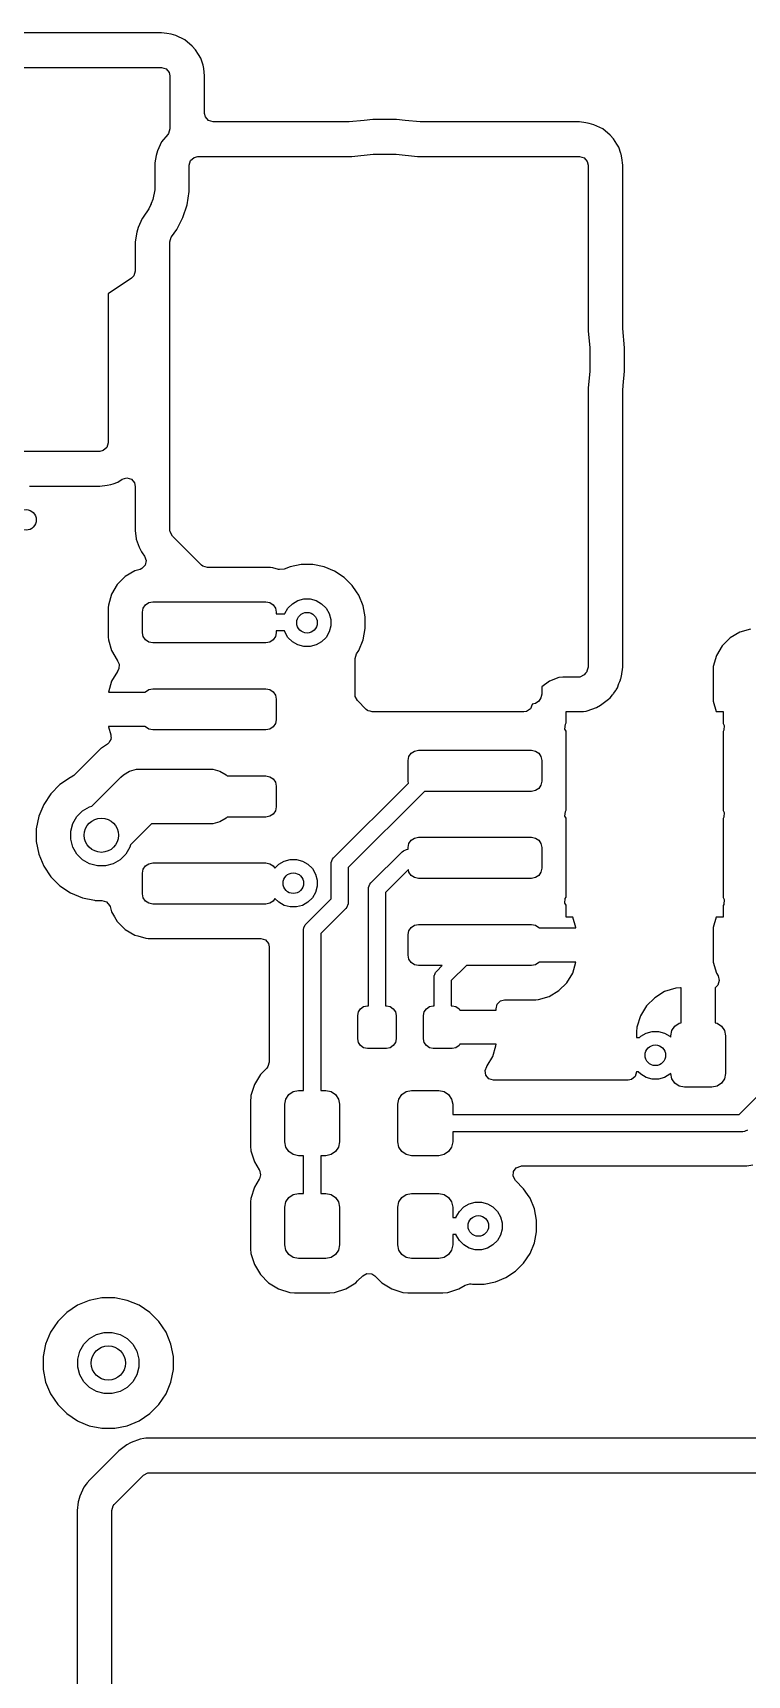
# Model space of a CAD drawing. Extents: x 3.62 to 8.08, y -6.04 to -1.71.
# Drawn here: x 5.557 to 5.967, y -3.187 to -2.244 of the extents above; entities that cross this region are included whole.
import ezdxf

# ---------------------------------------------------------------- set-up
doc = ezdxf.new("R2010")
doc.units = 0
doc.header["$MEASUREMENT"] = 0
doc.layers.add('BLACK', color=7, linetype='CONTINUOUS')

msp = doc.modelspace()

# ---------------------------------------------------------------- linework, layer by layer
at = {"layer": 'BLACK', "linetype": 'CONTINUOUS'}
for p, q in [((5.63094, -2.24388), (5.45567, -2.24388)), ((5.63411, -2.24433), (5.63094, -2.24388)), ((5.63655, -2.24468), (5.63411, -2.24433)), ((5.63919, -2.24546), (5.63655, -2.24468)), ((5.63655, -2.24468), (5.63655, -2.24468)), ((5.63655, -2.24468), (5.63655, -2.24468)), ((5.64434, -2.24781), (5.63919, -2.24546)), ((5.63919, -2.24546), (5.63919, -2.24546)), ((5.63919, -2.24546), (5.63919, -2.24546)), ((5.64862, -2.25152), (5.64434, -2.24781)), ((5.64434, -2.24781), (5.64434, -2.24781)), ((5.64434, -2.24781), (5.64434, -2.24781)), ((5.64863, -2.25152), (5.64862, -2.25152)), ((5.64862, -2.25152), (5.64862, -2.25152)), ((5.65043, -2.2536), (5.64863, -2.25152)), ((5.65213, -2.25626), (5.65043, -2.2536)), ((5.65043, -2.2536), (5.65043, -2.2536)), ((5.45567, -2.26378), (5.63094, -2.26378)), ((5.63094, -2.26378), (5.63358, -2.26455)), ((5.65349, -2.25837), (5.65213, -2.25626)), ((5.65445, -2.26125), (5.65349, -2.25837)), ((5.65349, -2.25837), (5.65349, -2.25837)), ((5.65483, -2.2624), (5.65445, -2.26125)), ((5.65527, -2.26443), (5.65483, -2.2624)), ((5.63358, -2.26455), (5.63539, -2.26663)), ((5.63539, -2.26663), (5.63583, -2.26866)), ((5.63583, -2.26866), (5.63583, -2.29899)), ((5.65573, -2.26866), (5.65527, -2.26443)), ((5.65573, -2.29018), (5.65573, -2.26866)), ((5.65573, -2.26866), (5.65573, -2.26866)), ((5.65617, -2.29221), (5.65573, -2.29018)), ((5.63583, -2.29899), (5.63505, -2.30162)), ((5.65797, -2.29428), (5.65617, -2.29221)), ((5.66061, -2.29506), (5.65797, -2.29428)), ((5.73822, -2.29506), (5.66061, -2.29506)), ((5.73881, -2.29502), (5.73822, -2.29506)), ((5.74732, -2.29418), (5.73881, -2.29502)), ((5.73881, -2.29502), (5.73881, -2.29502)), ((5.7524, -2.29368), (5.74732, -2.29418)), ((5.76594, -2.29368), (5.7524, -2.29368)), ((5.77103, -2.29418), (5.76594, -2.29368)), ((5.77954, -2.29502), (5.77103, -2.29418)), ((5.78012, -2.29506), (5.77954, -2.29502)), ((5.77954, -2.29502), (5.77954, -2.29502)), ((5.8711, -2.29506), (5.78012, -2.29506)), ((5.87475, -2.29558), (5.8711, -2.29506)), ((5.8711, -2.29506), (5.8711, -2.29506)), ((5.87671, -2.29587), (5.87475, -2.29558)), ((5.87935, -2.29664), (5.87671, -2.29587)), ((5.87671, -2.29587), (5.87671, -2.29587)), ((5.87671, -2.29587), (5.87671, -2.29587)), ((5.8845, -2.29899), (5.87935, -2.29664)), ((5.87935, -2.29664), (5.87935, -2.29664)), ((5.87935, -2.29664), (5.87935, -2.29664)), ((5.88878, -2.3027), (5.8845, -2.29899)), ((5.8845, -2.29899), (5.8845, -2.29899)), ((5.8845, -2.29899), (5.8845, -2.29899)), ((5.63094, -2.30644), (5.62859, -2.3116)), ((5.63463, -2.30218), (5.63094, -2.30644)), ((5.63094, -2.30644), (5.63094, -2.30644)), ((5.63505, -2.30162), (5.63463, -2.30218)), ((5.89058, -2.30478), (5.88878, -2.3027)), ((5.88878, -2.3027), (5.88878, -2.3027)), ((5.88878, -2.3027), (5.88878, -2.3027)), ((5.89256, -2.30786), (5.89058, -2.30478)), ((5.89058, -2.30478), (5.89058, -2.30478)), ((5.89365, -2.30955), (5.89256, -2.30786)), ((5.89485, -2.31316), (5.89365, -2.30955)), ((5.89365, -2.30955), (5.89365, -2.30955)), ((5.62781, -2.31424), (5.6272, -2.31847)), ((5.6272, -2.31847), (5.6272, -2.3311)), ((5.62859, -2.3116), (5.62781, -2.31424)), ((5.64691, -2.31984), (5.64768, -2.3172)), ((5.64691, -2.33498), (5.64691, -2.31984)), ((5.64768, -2.3172), (5.64976, -2.3154)), ((5.64976, -2.3154), (5.65179, -2.31496)), ((5.65179, -2.31496), (5.74022, -2.31496)), ((5.74022, -2.31496), (5.75255, -2.31357)), ((5.75255, -2.31357), (5.7658, -2.31357)), ((5.7658, -2.31357), (5.77812, -2.31496)), ((5.77812, -2.31496), (5.8711, -2.31496)), ((5.8711, -2.31496), (5.87374, -2.31574)), ((5.87374, -2.31574), (5.87554, -2.31781)), ((5.87554, -2.31781), (5.87598, -2.31984)), ((5.87598, -2.31984), (5.87598, -2.41499)), ((5.89499, -2.31358), (5.89485, -2.31316)), ((5.89543, -2.31561), (5.89499, -2.31358)), ((5.89589, -2.31984), (5.89543, -2.31561)), ((5.89589, -2.41329), (5.89589, -2.31984)), ((5.89589, -2.31984), (5.89589, -2.31984)), ((5.62706, -2.334), (5.62593, -2.33967)), ((5.6272, -2.3311), (5.62706, -2.334)), ((5.6457, -2.34263), (5.64691, -2.33498)), ((5.62372, -2.34502), (5.6205, -2.34983)), ((5.62465, -2.34277), (5.62372, -2.34502)), ((5.62468, -2.3427), (5.62465, -2.34277)), ((5.62498, -2.342), (5.62468, -2.3427)), ((5.625, -2.34193), (5.62498, -2.342)), ((5.62593, -2.33967), (5.625, -2.34193)), ((5.6433, -2.35), (5.6457, -2.34263)), ((5.61751, -2.35569), (5.61673, -2.35833)), ((5.61986, -2.35054), (5.61751, -2.35569)), ((5.61998, -2.35035), (5.61986, -2.35054)), ((5.6205, -2.34983), (5.61998, -2.35035)), ((5.63676, -2.36107), (5.63978, -2.35691)), ((5.63978, -2.35691), (5.6433, -2.35)), ((5.61673, -2.35833), (5.61593, -2.36394)), ((5.61593, -2.36394), (5.61593, -2.38073)), ((5.63583, -2.36394), (5.6366, -2.3613)), ((5.63583, -2.52947), (5.63583, -2.36394)), ((5.6366, -2.3613), (5.63676, -2.36107)), ((5.61375, -2.3848), (5.60039, -2.3937)), ((5.61515, -2.38337), (5.61375, -2.3848)), ((5.61593, -2.38073), (5.61515, -2.38337)), ((5.60039, -2.3937), (5.60039, -2.47937)), ((5.89591, -2.41377), (5.89589, -2.41329)), ((5.89699, -2.42473), (5.89591, -2.41377)), ((5.87598, -2.41499), (5.8771, -2.42487)), ((5.8771, -2.42487), (5.8771, -2.43812)), ((5.89699, -2.43827), (5.89699, -2.42473)), ((5.8771, -2.43812), (5.87598, -2.448)), ((5.89619, -2.44638), (5.89699, -2.43827)), ((5.87598, -2.448), (5.87598, -2.60821)), ((5.89589, -2.4497), (5.89591, -2.44922)), ((5.89589, -2.60821), (5.89589, -2.4497)), ((5.89591, -2.44922), (5.89619, -2.44638)), ((5.60039, -2.47937), (5.59962, -2.48201)), ((5.59551, -2.48425), (5.5366, -2.48425)), ((5.59754, -2.48381), (5.59551, -2.48425)), ((5.59962, -2.48201), (5.59754, -2.48381)), ((5.6084, -2.50025), (5.61104, -2.49947)), ((5.61104, -2.49947), (5.61368, -2.50025)), ((5.55508, -2.50415), (5.59551, -2.50415)), ((5.59551, -2.50415), (5.59974, -2.5037)), ((5.59551, -2.50415), (5.59551, -2.50415)), ((5.59974, -2.5037), (5.60177, -2.50326)), ((5.60177, -2.50326), (5.60312, -2.50281)), ((5.60312, -2.50281), (5.60581, -2.50191)), ((5.60581, -2.50191), (5.6084, -2.50025)), ((5.60581, -2.50191), (5.60581, -2.50191)), ((5.60581, -2.50191), (5.60581, -2.50191)), ((5.61368, -2.50025), (5.61548, -2.50232)), ((5.61548, -2.50232), (5.61593, -2.50435)), ((5.61593, -2.50435), (5.61593, -2.52947)), ((5.61593, -2.52947), (5.61604, -2.5316)), ((5.61604, -2.5316), (5.61604, -2.5316)), ((5.61604, -2.5316), (5.61615, -2.53264)), ((5.61615, -2.53264), (5.61615, -2.53264)), ((5.61615, -2.53264), (5.61649, -2.53474)), ((5.61649, -2.53474), (5.61649, -2.53474)), ((5.61649, -2.53474), (5.61818, -2.53926)), ((5.63594, -2.53051), (5.63583, -2.52947)), ((5.63726, -2.53293), (5.63594, -2.53051)), ((5.65387, -2.54953), (5.63726, -2.53293)), ((5.61818, -2.53926), (5.61847, -2.54005)), ((5.61847, -2.54005), (5.61949, -2.54191)), ((5.61949, -2.54191), (5.61979, -2.54246)), ((5.61979, -2.54246), (5.61979, -2.54246)), ((5.61979, -2.54246), (5.62125, -2.54441)), ((5.62125, -2.54441), (5.62221, -2.54699)), ((5.61016, -2.55618), (5.60559, -2.56075)), ((5.61573, -2.55288), (5.61016, -2.55618)), ((5.61016, -2.55618), (5.61016, -2.55618)), ((5.6187, -2.55202), (5.61573, -2.55288)), ((5.61573, -2.55288), (5.61573, -2.55288)), ((5.61968, -2.55162), (5.6187, -2.55202)), ((5.62162, -2.54967), (5.61968, -2.55162)), ((5.62221, -2.54699), (5.62162, -2.54967)), ((5.65468, -2.55019), (5.65387, -2.54953)), ((5.65732, -2.55096), (5.65468, -2.55019)), ((5.69353, -2.55096), (5.65732, -2.55096)), ((5.69498, -2.55108), (5.69353, -2.55096)), ((5.69353, -2.55096), (5.69353, -2.55096)), ((5.69826, -2.55203), (5.69498, -2.55108)), ((5.69498, -2.55108), (5.69498, -2.55108)), ((5.69875, -2.55215), (5.69826, -2.55203)), ((5.70149, -2.55185), (5.69875, -2.55215)), ((5.7048, -2.55048), (5.70149, -2.55185)), ((5.71127, -2.54919), (5.7048, -2.55048)), ((5.7048, -2.55048), (5.7048, -2.55048)), ((5.71786, -2.54919), (5.71127, -2.54919)), ((5.71127, -2.54919), (5.71127, -2.54919)), ((5.72433, -2.55048), (5.71786, -2.54919)), ((5.71786, -2.54919), (5.71786, -2.54919)), ((5.73043, -2.553), (5.72433, -2.55048)), ((5.72433, -2.55048), (5.72433, -2.55048)), ((5.73591, -2.55667), (5.73043, -2.553)), ((5.60559, -2.56075), (5.60229, -2.56632)), ((5.60559, -2.56075), (5.60559, -2.56075)), ((5.74058, -2.56133), (5.73591, -2.55667)), ((5.74301, -2.56498), (5.74058, -2.56133)), ((5.74424, -2.56682), (5.74301, -2.56498)), ((5.60049, -2.57254), (5.60037, -2.57399)), ((5.60037, -2.57399), (5.60037, -2.59097)), ((5.60229, -2.56632), (5.60049, -2.57254)), ((5.60049, -2.57254), (5.60049, -2.57254)), ((5.60229, -2.56632), (5.60229, -2.56632)), ((5.62008, -2.57657), (5.62053, -2.57431)), ((5.62053, -2.57431), (5.62181, -2.5724)), ((5.62181, -2.5724), (5.62372, -2.57112)), ((5.62372, -2.57112), (5.62598, -2.57067)), ((5.62598, -2.57067), (5.69094, -2.57067)), ((5.69094, -2.57067), (5.6932, -2.57112)), ((5.6932, -2.57112), (5.69512, -2.5724)), ((5.69512, -2.5724), (5.6964, -2.57431)), ((5.6964, -2.57431), (5.69685, -2.57657)), ((5.70184, -2.5774), (5.70363, -2.57429)), ((5.70363, -2.57429), (5.70618, -2.57175)), ((5.70618, -2.57175), (5.70929, -2.56995)), ((5.70929, -2.56995), (5.71277, -2.56902)), ((5.71277, -2.56902), (5.71637, -2.56902)), ((5.71637, -2.56902), (5.71984, -2.56995)), ((5.71984, -2.56995), (5.72296, -2.57175)), ((5.72296, -2.57175), (5.7255, -2.57429)), ((5.7255, -2.57429), (5.7273, -2.5774)), ((5.74676, -2.57291), (5.74424, -2.56682)), ((5.74805, -2.57938), (5.74676, -2.57291)), ((5.62008, -2.58839), (5.62008, -2.57657)), ((5.69685, -2.57657), (5.69685, -2.57756)), ((5.69685, -2.57756), (5.70179, -2.57756)), ((5.70179, -2.57756), (5.70184, -2.5774)), ((5.7273, -2.5774), (5.72823, -2.58088)), ((5.72823, -2.58448), (5.7273, -2.58795)), ((5.72823, -2.58088), (5.72823, -2.58448)), ((5.74805, -2.58598), (5.74805, -2.57938)), ((5.60037, -2.59097), (5.60049, -2.59242)), ((5.60049, -2.59242), (5.60049, -2.59242)), ((5.60049, -2.59242), (5.60229, -2.59864)), ((5.62053, -2.59065), (5.62008, -2.58839)), ((5.62181, -2.59256), (5.62053, -2.59065)), ((5.62372, -2.59384), (5.62181, -2.59256)), ((5.62598, -2.59429), (5.62372, -2.59384)), ((5.6932, -2.59384), (5.69094, -2.59429)), ((5.69512, -2.59256), (5.6932, -2.59384)), ((5.6964, -2.59065), (5.69512, -2.59256)), ((5.69685, -2.58839), (5.6964, -2.59065)), ((5.70169, -2.5874), (5.69685, -2.5874)), ((5.69685, -2.5874), (5.69685, -2.58839)), ((5.70184, -2.58795), (5.70169, -2.5874)), ((5.70363, -2.59107), (5.70184, -2.58795)), ((5.70618, -2.59361), (5.70363, -2.59107)), ((5.70929, -2.59541), (5.70618, -2.59361)), ((5.72296, -2.59361), (5.71984, -2.59541)), ((5.7255, -2.59107), (5.72296, -2.59361)), ((5.7273, -2.58795), (5.7255, -2.59107)), ((5.74424, -2.59854), (5.74676, -2.59244)), ((5.74676, -2.59244), (5.74805, -2.58598)), ((5.9576, -2.59141), (5.95303, -2.59599)), ((5.96317, -2.58812), (5.9576, -2.59141)), ((5.9576, -2.59141), (5.9576, -2.59141)), ((5.96939, -2.58632), (5.96317, -2.58812)), ((5.96317, -2.58812), (5.96317, -2.58812)), ((5.60229, -2.59864), (5.60229, -2.59864)), ((5.60229, -2.59864), (5.60559, -2.60421)), ((5.69094, -2.59429), (5.62598, -2.59429)), ((5.71277, -2.59634), (5.70929, -2.59541)), ((5.71637, -2.59634), (5.71277, -2.59634)), ((5.71984, -2.59541), (5.71637, -2.59634)), ((5.74213, -2.60318), (5.7429, -2.60054)), ((5.74213, -2.62396), (5.74213, -2.60318)), ((5.7429, -2.60054), (5.74295, -2.60047)), ((5.74295, -2.60047), (5.74424, -2.59854)), ((5.94973, -2.60156), (5.94793, -2.60777)), ((5.95303, -2.59599), (5.94973, -2.60156)), ((5.94973, -2.60156), (5.94973, -2.60156)), ((5.95303, -2.59599), (5.95303, -2.59599)), ((5.6056, -2.61077), (5.60231, -2.61633)), ((5.60559, -2.60421), (5.60578, -2.60445)), ((5.60579, -2.61052), (5.6056, -2.61077)), ((5.60578, -2.60445), (5.60568, -2.60452)), ((5.60568, -2.60452), (5.60674, -2.60646)), ((5.60654, -2.6092), (5.60573, -2.61047)), ((5.60573, -2.61047), (5.60579, -2.61052)), ((5.60674, -2.60646), (5.60654, -2.6092)), ((5.87369, -2.61253), (5.87128, -2.61385)), ((5.87455, -2.61167), (5.87369, -2.61253)), ((5.87521, -2.61085), (5.87455, -2.61167)), ((5.87524, -2.61075), (5.87521, -2.61085)), ((5.87539, -2.61055), (5.87524, -2.61075)), ((5.87564, -2.60937), (5.87539, -2.61055)), ((5.87598, -2.60821), (5.87564, -2.60937)), ((5.89516, -2.61328), (5.89589, -2.60821)), ((5.94793, -2.60777), (5.94781, -2.60922)), ((5.94781, -2.60922), (5.94781, -2.62621)), ((5.94793, -2.60777), (5.94793, -2.60777)), ((5.60231, -2.61633), (5.60051, -2.62254)), ((5.62181, -2.6224), (5.62372, -2.62112)), ((5.62372, -2.62112), (5.62598, -2.62067)), ((5.62598, -2.62067), (5.69094, -2.62067)), ((5.69094, -2.62067), (5.6932, -2.62112)), ((5.6932, -2.62112), (5.69512, -2.6224)), ((5.85385, -2.61619), (5.84941, -2.61951)), ((5.84941, -2.61951), (5.84941, -2.62362)), ((5.85915, -2.61421), (5.85385, -2.61619)), ((5.85385, -2.61619), (5.85385, -2.61619)), ((5.8615, -2.61396), (5.85915, -2.61421)), ((5.87024, -2.61396), (5.8615, -2.61396)), ((5.8615, -2.61396), (5.8615, -2.61396)), ((5.87128, -2.61385), (5.87024, -2.61396)), ((5.89071, -2.62334), (5.89195, -2.62161)), ((5.89195, -2.62161), (5.89214, -2.62121)), ((5.89214, -2.62121), (5.89285, -2.62009)), ((5.89285, -2.62009), (5.89378, -2.6176)), ((5.89378, -2.6176), (5.89431, -2.61646)), ((5.89431, -2.61646), (5.89434, -2.61635)), ((5.89434, -2.61635), (5.89461, -2.61542)), ((5.89434, -2.61635), (5.89434, -2.61635)), ((5.89461, -2.61542), (5.89466, -2.61525)), ((5.89461, -2.61542), (5.89461, -2.61542)), ((5.89466, -2.61525), (5.89483, -2.61478)), ((5.89483, -2.61478), (5.89494, -2.6143)), ((5.89494, -2.6143), (5.89506, -2.6139)), ((5.89506, -2.6139), (5.89507, -2.61384)), ((5.89507, -2.61384), (5.89508, -2.61382)), ((5.89508, -2.61382), (5.89516, -2.61328)), ((5.60051, -2.62254), (5.6005, -2.62264)), ((5.6005, -2.62264), (5.6005, -2.62264)), ((5.6005, -2.62264), (5.62165, -2.62264)), ((5.62165, -2.62264), (5.62181, -2.6224)), ((5.69512, -2.6224), (5.6964, -2.62431)), ((5.6964, -2.62431), (5.69685, -2.62657)), ((5.69685, -2.62657), (5.69685, -2.63839)), ((5.74224, -2.625), (5.74213, -2.62396)), ((5.74356, -2.62741), (5.74224, -2.625)), ((5.74857, -2.63243), (5.74356, -2.62741)), ((5.84383, -2.62972), (5.84287, -2.63204)), ((5.84386, -2.62973), (5.84383, -2.62972)), ((5.84391, -2.62955), (5.84386, -2.62973)), ((5.84393, -2.6295), (5.84391, -2.62955)), ((5.84576, -2.62908), (5.84393, -2.62944)), ((5.84393, -2.62944), (5.84393, -2.6295)), ((5.84768, -2.6278), (5.84576, -2.62908)), ((5.84896, -2.62588), (5.84768, -2.6278)), ((5.84941, -2.62362), (5.84896, -2.62588)), ((5.87551, -2.63329), (5.88082, -2.63131)), ((5.88082, -2.63131), (5.88323, -2.62999)), ((5.88323, -2.62999), (5.88777, -2.6266)), ((5.88777, -2.6266), (5.88863, -2.62574)), ((5.88863, -2.62574), (5.89005, -2.62415)), ((5.89005, -2.62415), (5.89046, -2.62364)), ((5.89046, -2.62364), (5.89071, -2.62334)), ((5.89071, -2.62334), (5.89071, -2.62334)), ((5.89071, -2.62334), (5.89071, -2.62334)), ((5.94781, -2.62621), (5.94793, -2.62766)), ((5.94793, -2.62766), (5.94793, -2.62766)), ((5.94793, -2.62766), (5.94967, -2.63366)), ((5.6964, -2.64065), (5.69512, -2.64256)), ((5.69685, -2.63839), (5.6964, -2.64065)), ((5.74938, -2.63308), (5.74857, -2.63243)), ((5.74948, -2.63311), (5.74938, -2.63308)), ((5.74968, -2.63326), (5.74948, -2.63311)), ((5.75086, -2.63352), (5.74968, -2.63326)), ((5.75202, -2.63386), (5.75086, -2.63352)), ((5.83907, -2.63386), (5.75202, -2.63386)), ((5.84061, -2.63361), (5.83907, -2.63386)), ((5.84287, -2.63204), (5.84061, -2.63361)), ((5.86276, -2.64376), (5.86296, -2.64101)), ((5.86296, -2.64101), (5.86338, -2.64015)), ((5.86338, -2.64015), (5.86339, -2.64014)), ((5.86339, -2.64014), (5.86339, -2.63366)), ((5.86339, -2.63366), (5.87314, -2.63366)), ((5.87314, -2.63366), (5.87341, -2.63363)), ((5.87341, -2.63363), (5.87491, -2.63339)), ((5.87341, -2.63363), (5.87341, -2.63363)), ((5.87341, -2.63363), (5.87341, -2.63363)), ((5.87491, -2.63339), (5.87551, -2.63329)), ((5.94967, -2.63366), (5.95354, -2.63366)), ((5.95354, -2.63366), (5.95354, -2.64054)), ((5.95354, -2.64054), (5.95417, -2.64168)), ((5.62165, -2.64232), (5.6005, -2.64232)), ((5.6005, -2.64232), (5.6005, -2.64232)), ((5.6005, -2.64232), (5.60051, -2.64242)), ((5.60051, -2.64242), (5.60184, -2.64701)), ((5.60183, -2.64976), (5.60129, -2.65059)), ((5.602, -2.64898), (5.60183, -2.64935)), ((5.60183, -2.64935), (5.60183, -2.64976)), ((5.60184, -2.64701), (5.60184, -2.648)), ((5.60184, -2.648), (5.602, -2.64898)), ((5.62181, -2.64256), (5.62165, -2.64232)), ((5.62372, -2.64384), (5.62181, -2.64256)), ((5.62598, -2.64429), (5.62372, -2.64384)), ((5.69094, -2.64429), (5.62598, -2.64429)), ((5.6932, -2.64384), (5.69094, -2.64429)), ((5.69512, -2.64256), (5.6932, -2.64384)), ((5.86339, -2.6449), (5.86276, -2.64376)), ((5.86339, -2.69035), (5.86339, -2.6449)), ((5.95397, -2.64442), (5.95354, -2.64509)), ((5.95354, -2.64509), (5.95354, -2.69054)), ((5.95417, -2.64168), (5.95397, -2.64442)), ((5.5961, -2.65494), (5.5807, -2.67034)), ((5.59641, -2.65473), (5.5961, -2.65494)), ((5.5961, -2.65494), (5.5961, -2.65494)), ((5.59986, -2.65243), (5.59641, -2.65473)), ((5.59641, -2.65473), (5.59641, -2.65473)), ((5.60034, -2.65207), (5.59986, -2.65243)), ((5.60044, -2.65191), (5.60034, -2.65207)), ((5.6009, -2.6515), (5.60044, -2.65191)), ((5.60129, -2.65059), (5.6009, -2.6515)), ((5.77264, -2.66181), (5.77309, -2.65955)), ((5.77309, -2.65955), (5.77437, -2.65764)), ((5.77437, -2.65764), (5.77628, -2.65636)), ((5.77628, -2.65636), (5.77854, -2.65591)), ((5.77854, -2.65591), (5.8435, -2.65591)), ((5.8435, -2.65591), (5.84576, -2.65636)), ((5.84576, -2.65636), (5.84768, -2.65764)), ((5.84768, -2.65764), (5.84896, -2.65955)), ((5.84896, -2.65955), (5.84941, -2.66181)), ((5.60911, -2.66999), (5.61267, -2.66793)), ((5.61267, -2.66793), (5.61665, -2.66687)), ((5.61665, -2.66687), (5.6187, -2.66673)), ((5.6187, -2.66673), (5.65846, -2.66673)), ((5.65846, -2.66673), (5.66052, -2.66687)), ((5.66052, -2.66687), (5.66449, -2.66793)), ((5.66449, -2.66793), (5.66805, -2.66999)), ((5.77264, -2.67362), (5.77264, -2.66181)), ((5.84941, -2.66181), (5.84941, -2.67362)), ((5.5726, -2.67566), (5.56739, -2.68087)), ((5.57873, -2.67156), (5.5726, -2.67566)), ((5.5726, -2.67566), (5.5726, -2.67566)), ((5.57911, -2.6714), (5.57873, -2.67156)), ((5.57873, -2.67156), (5.57873, -2.67156)), ((5.5807, -2.67034), (5.57911, -2.6714)), ((5.59087, -2.68804), (5.60757, -2.67134)), ((5.60757, -2.67134), (5.60911, -2.66999)), ((5.66805, -2.66999), (5.66873, -2.67067)), ((5.66873, -2.67067), (5.69094, -2.67067)), ((5.69094, -2.67067), (5.6932, -2.67112)), ((5.6932, -2.67112), (5.69512, -2.6724)), ((5.69512, -2.6724), (5.6964, -2.67431)), ((5.6964, -2.67431), (5.69685, -2.67657)), ((5.69685, -2.67657), (5.69685, -2.68839)), ((5.72983, -2.71778), (5.77286, -2.67475)), ((5.77286, -2.67475), (5.77264, -2.67362)), ((5.84768, -2.6778), (5.84576, -2.67908)), ((5.84896, -2.67588), (5.84768, -2.6778)), ((5.84941, -2.67362), (5.84896, -2.67588)), ((5.56329, -2.687), (5.56047, -2.69381)), ((5.56739, -2.68087), (5.56329, -2.687)), ((5.56329, -2.687), (5.56329, -2.687)), ((5.56739, -2.68087), (5.56739, -2.68087)), ((5.58968, -2.68836), (5.59087, -2.68804)), ((5.782, -2.67953), (5.73823, -2.7233)), ((5.8435, -2.67953), (5.782, -2.67953)), ((5.84576, -2.67908), (5.8435, -2.67953)), ((5.56047, -2.69381), (5.55904, -2.70104)), ((5.56047, -2.69381), (5.56047, -2.69381)), ((5.58009, -2.69794), (5.5824, -2.69394)), ((5.5824, -2.69394), (5.58567, -2.69067)), ((5.58567, -2.69067), (5.58968, -2.68836)), ((5.66449, -2.69703), (5.66052, -2.69809)), ((5.66805, -2.69497), (5.66449, -2.69703)), ((5.66873, -2.69429), (5.66805, -2.69497)), ((5.69094, -2.69429), (5.66873, -2.69429)), ((5.6932, -2.69384), (5.69094, -2.69429)), ((5.69512, -2.69256), (5.6932, -2.69384)), ((5.6964, -2.69065), (5.69512, -2.69256)), ((5.69685, -2.68839), (5.6964, -2.69065)), ((5.86276, -2.69376), (5.86296, -2.69101)), ((5.86339, -2.6949), (5.86276, -2.69376)), ((5.86296, -2.69101), (5.86339, -2.69035)), ((5.86339, -2.74034), (5.86339, -2.6949)), ((5.95354, -2.69054), (5.95417, -2.69168)), ((5.95397, -2.69442), (5.95354, -2.69509)), ((5.95354, -2.69509), (5.95354, -2.74054)), ((5.95417, -2.69168), (5.95397, -2.69442)), ((5.55904, -2.70104), (5.55904, -2.70841)), ((5.57889, -2.70241), (5.58009, -2.69794)), ((5.57889, -2.70704), (5.57889, -2.70241)), ((5.58009, -2.7115), (5.57889, -2.70704)), ((5.62522, -2.69823), (5.61315, -2.71031)), ((5.65846, -2.69823), (5.62522, -2.69823)), ((5.66052, -2.69809), (5.65846, -2.69823)), ((5.77437, -2.70764), (5.77628, -2.70636)), ((5.77628, -2.70636), (5.77854, -2.70591)), ((5.77854, -2.70591), (5.8435, -2.70591)), ((5.8435, -2.70591), (5.84576, -2.70636)), ((5.84576, -2.70636), (5.84768, -2.70764)), ((5.55904, -2.70841), (5.56047, -2.71564)), ((5.56047, -2.71564), (5.56047, -2.71564)), ((5.56047, -2.71564), (5.56329, -2.72245)), ((5.5824, -2.71551), (5.58009, -2.7115)), ((5.58567, -2.71878), (5.5824, -2.71551)), ((5.61051, -2.71551), (5.60724, -2.71878)), ((5.61282, -2.7115), (5.61051, -2.71551)), ((5.61315, -2.71031), (5.61282, -2.7115)), ((5.75124, -2.73215), (5.76916, -2.71424)), ((5.76916, -2.71424), (5.7699, -2.71362)), ((5.7699, -2.71362), (5.77168, -2.71289)), ((5.77168, -2.71289), (5.77264, -2.7128)), ((5.77264, -2.71181), (5.77309, -2.70955)), ((5.77264, -2.7128), (5.77264, -2.71181)), ((5.77309, -2.70955), (5.77437, -2.70764)), ((5.84768, -2.70764), (5.84896, -2.70955)), ((5.84896, -2.70955), (5.84941, -2.71181)), ((5.84941, -2.71181), (5.84941, -2.72362)), ((5.56329, -2.72245), (5.56329, -2.72245)), ((5.56329, -2.72245), (5.56739, -2.72858)), ((5.58968, -2.72109), (5.58567, -2.71878)), ((5.59414, -2.72229), (5.58968, -2.72109)), ((5.59877, -2.72229), (5.59414, -2.72229)), ((5.60324, -2.72109), (5.59877, -2.72229)), ((5.60724, -2.71878), (5.60324, -2.72109)), ((5.62008, -2.72657), (5.62053, -2.72431)), ((5.62053, -2.72431), (5.62181, -2.7224)), ((5.62181, -2.7224), (5.62372, -2.72112)), ((5.62372, -2.72112), (5.62598, -2.72067)), ((5.62598, -2.72067), (5.69094, -2.72067)), ((5.69094, -2.72067), (5.6932, -2.72112)), ((5.6932, -2.72112), (5.69512, -2.7224)), ((5.69512, -2.7224), (5.69598, -2.72368)), ((5.69598, -2.72368), (5.6983, -2.72135)), ((5.6983, -2.72135), (5.70142, -2.71955)), ((5.70142, -2.71955), (5.70489, -2.71862)), ((5.70489, -2.71862), (5.70849, -2.71862)), ((5.70849, -2.71862), (5.71197, -2.71955)), ((5.71197, -2.71955), (5.71508, -2.72135)), ((5.71508, -2.72135), (5.71762, -2.72389)), ((5.71762, -2.72389), (5.71942, -2.72701)), ((5.72839, -2.72126), (5.72848, -2.7203)), ((5.72839, -2.74127), (5.72839, -2.72126)), ((5.72848, -2.7203), (5.72922, -2.71853)), ((5.72922, -2.71853), (5.72983, -2.71778)), ((5.72922, -2.71853), (5.72922, -2.71853)), ((5.73823, -2.7233), (5.73823, -2.74331)), ((5.77281, -2.7245), (5.75965, -2.73767)), ((5.77309, -2.72588), (5.77281, -2.7245)), ((5.77437, -2.7278), (5.77309, -2.72588)), ((5.84896, -2.72588), (5.84768, -2.7278)), ((5.84941, -2.72362), (5.84896, -2.72588)), ((5.56739, -2.72858), (5.56739, -2.72858)), ((5.56739, -2.72858), (5.5726, -2.73379)), ((5.5726, -2.73379), (5.5726, -2.73379)), ((5.5726, -2.73379), (5.57873, -2.73789)), ((5.62008, -2.73839), (5.62008, -2.72657)), ((5.71942, -2.72701), (5.72035, -2.73048)), ((5.72035, -2.73408), (5.71942, -2.73756)), ((5.72035, -2.73048), (5.72035, -2.73408)), ((5.7498, -2.73563), (5.7499, -2.73467)), ((5.7499, -2.73467), (5.75063, -2.7329)), ((5.75063, -2.7329), (5.75124, -2.73215)), ((5.75063, -2.7329), (5.75063, -2.7329)), ((5.77628, -2.72908), (5.77437, -2.7278)), ((5.77854, -2.72953), (5.77628, -2.72908)), ((5.8435, -2.72953), (5.77854, -2.72953)), ((5.84576, -2.72908), (5.8435, -2.72953)), ((5.84768, -2.7278), (5.84576, -2.72908)), ((5.57873, -2.73789), (5.57873, -2.73789)), ((5.57873, -2.73789), (5.57873, -2.73789)), ((5.57873, -2.73789), (5.58554, -2.74071)), ((5.58554, -2.74071), (5.59245, -2.74208)), ((5.59245, -2.74208), (5.59277, -2.74215)), ((5.59277, -2.74215), (5.59277, -2.74215)), ((5.59277, -2.74215), (5.59674, -2.74215)), ((5.59674, -2.74215), (5.59938, -2.74292)), ((5.59938, -2.74292), (5.60118, -2.745)), ((5.62053, -2.74065), (5.62008, -2.73839)), ((5.62181, -2.74256), (5.62053, -2.74065)), ((5.62372, -2.74384), (5.62181, -2.74256)), ((5.62598, -2.74429), (5.62372, -2.74384)), ((5.69094, -2.74429), (5.62598, -2.74429)), ((5.6932, -2.74384), (5.69094, -2.74429)), ((5.69512, -2.74256), (5.6932, -2.74384)), ((5.69613, -2.74105), (5.69512, -2.74256)), ((5.6983, -2.74322), (5.69613, -2.74105)), ((5.70142, -2.74501), (5.6983, -2.74322)), ((5.71508, -2.74322), (5.71197, -2.74501)), ((5.71489, -2.75476), (5.72839, -2.74127)), ((5.71762, -2.74067), (5.71508, -2.74322)), ((5.71942, -2.73756), (5.71762, -2.74067)), ((5.73802, -2.74455), (5.7374, -2.74604)), ((5.73813, -2.74427), (5.73802, -2.74455)), ((5.73823, -2.74331), (5.73813, -2.74427)), ((5.73813, -2.74427), (5.73813, -2.74427)), ((5.7498, -2.80276), (5.7498, -2.73563)), ((5.75965, -2.73767), (5.75965, -2.80276)), ((5.86275, -2.74377), (5.86294, -2.74103)), ((5.86339, -2.74494), (5.86275, -2.74377)), ((5.86294, -2.74103), (5.86339, -2.74034)), ((5.95354, -2.74054), (5.95417, -2.74168)), ((5.95397, -2.74442), (5.95354, -2.74509)), ((5.95417, -2.74168), (5.95397, -2.74442)), ((5.60118, -2.745), (5.60143, -2.74567)), ((5.60143, -2.74567), (5.60229, -2.74864)), ((5.60229, -2.74864), (5.60402, -2.75156)), ((5.60402, -2.75156), (5.60559, -2.75421)), ((5.60559, -2.75421), (5.60559, -2.75421)), ((5.60559, -2.75421), (5.61016, -2.75878)), ((5.70489, -2.74595), (5.70142, -2.74501)), ((5.70849, -2.74595), (5.70489, -2.74595)), ((5.71197, -2.74501), (5.70849, -2.74595)), ((5.73679, -2.74679), (5.72244, -2.76113)), ((5.7374, -2.74604), (5.73679, -2.74679)), ((5.7374, -2.74604), (5.7374, -2.74604)), ((5.86339, -2.75177), (5.86339, -2.74494)), ((5.86724, -2.75177), (5.86339, -2.75177)), ((5.86898, -2.75778), (5.86724, -2.75177)), ((5.94967, -2.75177), (5.94793, -2.75777)), ((5.95354, -2.75177), (5.94967, -2.75177)), ((5.95354, -2.74509), (5.95354, -2.75177)), ((5.61016, -2.75878), (5.61016, -2.75878)), ((5.61016, -2.75878), (5.61016, -2.75878)), ((5.61016, -2.75878), (5.61573, -2.76208)), ((5.61573, -2.76208), (5.61737, -2.76255)), ((5.61737, -2.76255), (5.62195, -2.76388)), ((5.7126, -2.7589), (5.71269, -2.75794)), ((5.7126, -2.85138), (5.7126, -2.7589)), ((5.71269, -2.75794), (5.71343, -2.75616)), ((5.71343, -2.75616), (5.71479, -2.75481)), ((5.71479, -2.75481), (5.71489, -2.75476)), ((5.72244, -2.76113), (5.72244, -2.85138)), ((5.77264, -2.76181), (5.77309, -2.75955)), ((5.77264, -2.77362), (5.77264, -2.76181)), ((5.77309, -2.75955), (5.77437, -2.75764)), ((5.77437, -2.75764), (5.77628, -2.75636)), ((5.77628, -2.75636), (5.77854, -2.75591)), ((5.77854, -2.75591), (5.8435, -2.75591)), ((5.8435, -2.75591), (5.84576, -2.75636)), ((5.84576, -2.75636), (5.84768, -2.75764)), ((5.84768, -2.75764), (5.84784, -2.75787)), ((5.84784, -2.75787), (5.86899, -2.75787)), ((5.86899, -2.75787), (5.86898, -2.75778)), ((5.86899, -2.75787), (5.86899, -2.75787)), ((5.94793, -2.75777), (5.94781, -2.75922)), ((5.94781, -2.75922), (5.94781, -2.77621)), ((5.94793, -2.75777), (5.94793, -2.75777)), ((5.62195, -2.76388), (5.62195, -2.76388)), ((5.62195, -2.76388), (5.62195, -2.76388)), ((5.62195, -2.76388), (5.6234, -2.764)), ((5.6234, -2.764), (5.68801, -2.764)), ((5.68801, -2.764), (5.69065, -2.76477)), ((5.69065, -2.76477), (5.69245, -2.76685)), ((5.69245, -2.76685), (5.69289, -2.76888)), ((5.69289, -2.76888), (5.69289, -2.83498)), ((5.77309, -2.77588), (5.77264, -2.77362)), ((5.77437, -2.7778), (5.77309, -2.77588)), ((5.77628, -2.77908), (5.77437, -2.7778)), ((5.77854, -2.77953), (5.77628, -2.77908)), ((5.79225, -2.77953), (5.77854, -2.77953)), ((5.78904, -2.78274), (5.79225, -2.77953)), ((5.80617, -2.77953), (5.79744, -2.78826)), ((5.8435, -2.77953), (5.80617, -2.77953)), ((5.84576, -2.77908), (5.8435, -2.77953)), ((5.84768, -2.7778), (5.84576, -2.77908)), ((5.84784, -2.77756), (5.84768, -2.7778)), ((5.86899, -2.77756), (5.84784, -2.77756)), ((5.86718, -2.78387), (5.86898, -2.77766)), ((5.86898, -2.77766), (5.86899, -2.77756)), ((5.86899, -2.77756), (5.86899, -2.77756)), ((5.94781, -2.77621), (5.94793, -2.77766)), ((5.94793, -2.77766), (5.94793, -2.77766)), ((5.94793, -2.77766), (5.94973, -2.78387)), ((5.7876, -2.78622), (5.78769, -2.78526)), ((5.7876, -2.80276), (5.7876, -2.78622)), ((5.78769, -2.78526), (5.78775, -2.78513)), ((5.78775, -2.78513), (5.78794, -2.78467)), ((5.78794, -2.78467), (5.78843, -2.78349)), ((5.78843, -2.78349), (5.78904, -2.78274)), ((5.78843, -2.78349), (5.78843, -2.78349)), ((5.79744, -2.78826), (5.79744, -2.80276)), ((5.85931, -2.794), (5.86388, -2.78943)), ((5.86388, -2.78943), (5.86389, -2.78943)), ((5.86389, -2.78943), (5.86718, -2.78387)), ((5.94997, -2.79147), (5.94911, -2.79232)), ((5.94973, -2.78387), (5.94973, -2.78387)), ((5.94973, -2.78387), (5.95072, -2.78553)), ((5.95052, -2.79081), (5.94997, -2.79147)), ((5.95139, -2.7882), (5.95052, -2.79081)), ((5.95072, -2.78553), (5.95139, -2.7882)), ((5.8237, -2.80179), (5.82563, -2.79983)), ((5.82563, -2.79983), (5.828, -2.79921)), ((5.828, -2.79921), (5.84609, -2.79921)), ((5.84609, -2.79921), (5.84754, -2.7991)), ((5.84609, -2.79921), (5.84609, -2.79921)), ((5.84754, -2.7991), (5.85375, -2.79729)), ((5.84754, -2.7991), (5.84754, -2.7991)), ((5.85375, -2.79729), (5.85931, -2.794)), ((5.85375, -2.79729), (5.85375, -2.79729)), ((5.85931, -2.794), (5.85931, -2.794)), ((5.91428, -2.79803), (5.90954, -2.80276)), ((5.92, -2.79457), (5.91428, -2.79803)), ((5.92639, -2.79258), (5.92, -2.79457)), ((5.92917, -2.79232), (5.92639, -2.79258)), ((5.92639, -2.79258), (5.92639, -2.79258)), ((5.92917, -2.79232), (5.92917, -2.79232)), ((5.92943, -2.79232), (5.92917, -2.79232)), ((5.92943, -2.8124), (5.92943, -2.79232)), ((5.92943, -2.79232), (5.92943, -2.79232)), ((5.94911, -2.79232), (5.94911, -2.8124)), ((5.7437, -2.80827), (5.74412, -2.80616)), ((5.7437, -2.82165), (5.7437, -2.80827)), ((5.74412, -2.80616), (5.74532, -2.80437)), ((5.74532, -2.80437), (5.7471, -2.80318)), ((5.7471, -2.80318), (5.74921, -2.80276)), ((5.74921, -2.80276), (5.7498, -2.80276)), ((5.75965, -2.80276), (5.76024, -2.80276)), ((5.76024, -2.80276), (5.76235, -2.80318)), ((5.76235, -2.80318), (5.76413, -2.80437)), ((5.76413, -2.80437), (5.76533, -2.80616)), ((5.76533, -2.80616), (5.76575, -2.80827)), ((5.76575, -2.80827), (5.76575, -2.82165)), ((5.7815, -2.80827), (5.78192, -2.80616)), ((5.7815, -2.82165), (5.7815, -2.80827)), ((5.78192, -2.80616), (5.78311, -2.80437)), ((5.78311, -2.80437), (5.7849, -2.80318)), ((5.7849, -2.80318), (5.78701, -2.80276)), ((5.78701, -2.80276), (5.7876, -2.80276)), ((5.79744, -2.80276), (5.79803, -2.80276)), ((5.79803, -2.80276), (5.80014, -2.80318)), ((5.80014, -2.80318), (5.80193, -2.80437)), ((5.80193, -2.80437), (5.80243, -2.80512)), ((5.80243, -2.80512), (5.82318, -2.80512)), ((5.82313, -2.80448), (5.8237, -2.80179)), ((5.82318, -2.80512), (5.82313, -2.80448)), ((5.90608, -2.80849), (5.90409, -2.81488)), ((5.90954, -2.80276), (5.90608, -2.80849)), ((5.90409, -2.81488), (5.90384, -2.81765)), ((5.90384, -2.81765), (5.90384, -2.82087)), ((5.90558, -2.82087), (5.90628, -2.82017)), ((5.90628, -2.82017), (5.90939, -2.81837)), ((5.90939, -2.81837), (5.91287, -2.81744)), ((5.91287, -2.81744), (5.91646, -2.81744)), ((5.91646, -2.81744), (5.91994, -2.81837)), ((5.91994, -2.81837), (5.92305, -2.82017)), ((5.92305, -2.82017), (5.92352, -2.82064)), ((5.92352, -2.81988), (5.92412, -2.81687)), ((5.92352, -2.82064), (5.92352, -2.81988)), ((5.92412, -2.81687), (5.92583, -2.81431)), ((5.92583, -2.81431), (5.92838, -2.81261)), ((5.92838, -2.81261), (5.92943, -2.8124)), ((5.94911, -2.8124), (5.95016, -2.81261)), ((5.95016, -2.81261), (5.95271, -2.81431)), ((5.95271, -2.81431), (5.95442, -2.81687)), ((5.95442, -2.81687), (5.95502, -2.81988)), ((5.95502, -2.81988), (5.95502, -2.84154)), ((5.74412, -2.82376), (5.7437, -2.82165)), ((5.74532, -2.82555), (5.74412, -2.82376)), ((5.7471, -2.82675), (5.74532, -2.82555)), ((5.74921, -2.82717), (5.7471, -2.82675)), ((5.76024, -2.82717), (5.74921, -2.82717)), ((5.76235, -2.82675), (5.76024, -2.82717)), ((5.76413, -2.82555), (5.76235, -2.82675)), ((5.76533, -2.82376), (5.76413, -2.82555)), ((5.76575, -2.82165), (5.76533, -2.82376)), ((5.78192, -2.82376), (5.7815, -2.82165)), ((5.78311, -2.82555), (5.78192, -2.82376)), ((5.7849, -2.82675), (5.78311, -2.82555)), ((5.78701, -2.82717), (5.7849, -2.82675)), ((5.79803, -2.82717), (5.78701, -2.82717)), ((5.80014, -2.82675), (5.79803, -2.82717)), ((5.80193, -2.82555), (5.80014, -2.82675)), ((5.80243, -2.8248), (5.80193, -2.82555)), ((5.82318, -2.8248), (5.80243, -2.8248)), ((5.82134, -2.83174), (5.82312, -2.82563)), ((5.82312, -2.82563), (5.82318, -2.8248)), ((5.82312, -2.82563), (5.82312, -2.82563)), ((5.90384, -2.82087), (5.90558, -2.82087)), ((5.69146, -2.83843), (5.68778, -2.84212)), ((5.69212, -2.83762), (5.69146, -2.83843)), ((5.69289, -2.83498), (5.69212, -2.83762)), ((5.81682, -2.83988), (5.81792, -2.83747)), ((5.81791, -2.83746), (5.81794, -2.83743)), ((5.81792, -2.83747), (5.81791, -2.83746)), ((5.81794, -2.83743), (5.81796, -2.83737)), ((5.81796, -2.83737), (5.81806, -2.83726)), ((5.81806, -2.83726), (5.8181, -2.83722)), ((5.8181, -2.83722), (5.82134, -2.83174)), ((5.82134, -2.83174), (5.82134, -2.83174)), ((5.68431, -2.84785), (5.68232, -2.85424)), ((5.68778, -2.84212), (5.68431, -2.84785)), ((5.68778, -2.84212), (5.68778, -2.84212)), ((5.81721, -2.8426), (5.81682, -2.83988)), ((5.81901, -2.84468), (5.81721, -2.8426)), ((5.82165, -2.84545), (5.81901, -2.84468)), ((5.89896, -2.84545), (5.82165, -2.84545)), ((5.90098, -2.84501), (5.89896, -2.84545)), ((5.90306, -2.84321), (5.90098, -2.84501)), ((5.90384, -2.84057), (5.90306, -2.84321)), ((5.90479, -2.84055), (5.90384, -2.84055)), ((5.90384, -2.84055), (5.90384, -2.84057)), ((5.90628, -2.84203), (5.90479, -2.84055)), ((5.90939, -2.84383), (5.90628, -2.84203)), ((5.91287, -2.84476), (5.90939, -2.84383)), ((5.91646, -2.84476), (5.91287, -2.84476)), ((5.91994, -2.84383), (5.91646, -2.84476)), ((5.92305, -2.84203), (5.91994, -2.84383)), ((5.92353, -2.84156), (5.92305, -2.84203)), ((5.92412, -2.84455), (5.92353, -2.84156)), ((5.92583, -2.8471), (5.92412, -2.84455)), ((5.92838, -2.84881), (5.92583, -2.8471)), ((5.95271, -2.8471), (5.95016, -2.84881)), ((5.95442, -2.84455), (5.95271, -2.8471)), ((5.95502, -2.84154), (5.95442, -2.84455)), ((5.96282, -2.86516), (5.98848, -2.8395)), ((5.68222, -2.85534), (5.68207, -2.85702)), ((5.68207, -2.85702), (5.68207, -2.88313)), ((5.68232, -2.85424), (5.68222, -2.85534)), ((5.70177, -2.85925), (5.70237, -2.85624)), ((5.70237, -2.85624), (5.70408, -2.85368)), ((5.70408, -2.85368), (5.70663, -2.85198)), ((5.70663, -2.85198), (5.70965, -2.85138)), ((5.70965, -2.85138), (5.7126, -2.85138)), ((5.72244, -2.85138), (5.72539, -2.85138)), ((5.72539, -2.85138), (5.72841, -2.85198)), ((5.72841, -2.85198), (5.73096, -2.85368)), ((5.73096, -2.85368), (5.73267, -2.85624)), ((5.73267, -2.85624), (5.73327, -2.85925)), ((5.76673, -2.85925), (5.76733, -2.85624)), ((5.76733, -2.85624), (5.76904, -2.85368)), ((5.76904, -2.85368), (5.77159, -2.85198)), ((5.77159, -2.85198), (5.77461, -2.85138)), ((5.77461, -2.85138), (5.79035, -2.85138)), ((5.79035, -2.85138), (5.79337, -2.85198)), ((5.79337, -2.85198), (5.79592, -2.85368)), ((5.79592, -2.85368), (5.79763, -2.85624)), ((5.79763, -2.85624), (5.79823, -2.85925)), ((5.9314, -2.84941), (5.92838, -2.84881)), ((5.94715, -2.84941), (5.9314, -2.84941)), ((5.95016, -2.84881), (5.94715, -2.84941)), ((5.70177, -2.88091), (5.70177, -2.85925)), ((5.73327, -2.85925), (5.73327, -2.88091)), ((5.76673, -2.88091), (5.76673, -2.85925)), ((5.79823, -2.85925), (5.79823, -2.86516)), ((5.79823, -2.86516), (5.96282, -2.86516)), ((5.96486, -2.875), (5.79823, -2.875)), ((5.79823, -2.875), (5.79823, -2.88091)), ((5.96582, -2.87491), (5.96486, -2.875)), ((5.96634, -2.87469), (5.96582, -2.87491)), ((5.96582, -2.87491), (5.96582, -2.87491)), ((5.9676, -2.87417), (5.96634, -2.87469)), ((5.68207, -2.88313), (5.68208, -2.88328)), ((5.68208, -2.88328), (5.68232, -2.88591)), ((5.68232, -2.88591), (5.68232, -2.88591)), ((5.68232, -2.88591), (5.68232, -2.88591)), ((5.68232, -2.88591), (5.68431, -2.89231)), ((5.70237, -2.88392), (5.70177, -2.88091)), ((5.70408, -2.88647), (5.70237, -2.88392)), ((5.73267, -2.88392), (5.73096, -2.88647)), ((5.73327, -2.88091), (5.73267, -2.88392)), ((5.76733, -2.88392), (5.76673, -2.88091)), ((5.76904, -2.88647), (5.76733, -2.88392)), ((5.79763, -2.88392), (5.79592, -2.88647)), ((5.79823, -2.88091), (5.79763, -2.88392)), ((5.68431, -2.89231), (5.68715, -2.89699)), ((5.70663, -2.88818), (5.70408, -2.88647)), ((5.70965, -2.88878), (5.70663, -2.88818)), ((5.7126, -2.88878), (5.70965, -2.88878)), ((5.7126, -2.91043), (5.7126, -2.88878)), ((5.72539, -2.88878), (5.72244, -2.88878)), ((5.72244, -2.88878), (5.72244, -2.91043)), ((5.72841, -2.88818), (5.72539, -2.88878)), ((5.73096, -2.88647), (5.72841, -2.88818)), ((5.77159, -2.88818), (5.76904, -2.88647)), ((5.77461, -2.88878), (5.77159, -2.88818)), ((5.79035, -2.88878), (5.77461, -2.88878)), ((5.79337, -2.88818), (5.79035, -2.88878)), ((5.79592, -2.88647), (5.79337, -2.88818)), ((5.83313, -2.89788), (5.83478, -2.89568)), ((5.83478, -2.89568), (5.83735, -2.89472)), ((5.83735, -2.89472), (5.8377, -2.8947)), ((5.8377, -2.8947), (5.96729, -2.8947)), ((5.96729, -2.8947), (5.97061, -2.89404)), ((5.96729, -2.8947), (5.96729, -2.8947)), ((5.68712, -2.90225), (5.68431, -2.90691)), ((5.6872, -2.90213), (5.68712, -2.90225)), ((5.68715, -2.89699), (5.6872, -2.89708)), ((5.6872, -2.89708), (5.6879, -2.89974)), ((5.6879, -2.89974), (5.6872, -2.90213)), ((5.83293, -2.90062), (5.83313, -2.89788)), ((5.83425, -2.90304), (5.83293, -2.90062)), ((5.839, -2.90779), (5.83425, -2.90304)), ((5.68232, -2.9133), (5.68213, -2.91535)), ((5.68431, -2.90691), (5.68232, -2.9133)), ((5.70237, -2.91529), (5.70408, -2.91274)), ((5.70408, -2.91274), (5.70663, -2.91103)), ((5.70663, -2.91103), (5.70965, -2.91043)), ((5.70965, -2.91043), (5.7126, -2.91043)), ((5.72244, -2.91043), (5.72539, -2.91043)), ((5.72539, -2.91043), (5.72841, -2.91103)), ((5.72841, -2.91103), (5.73096, -2.91274)), ((5.73096, -2.91274), (5.73267, -2.91529)), ((5.76733, -2.91529), (5.76904, -2.91274)), ((5.76904, -2.91274), (5.77159, -2.91103)), ((5.77159, -2.91103), (5.77461, -2.91043)), ((5.77461, -2.91043), (5.79035, -2.91043)), ((5.79035, -2.91043), (5.79337, -2.91103)), ((5.79337, -2.91103), (5.79592, -2.91274)), ((5.79592, -2.91274), (5.79763, -2.91529)), ((5.84116, -2.91103), (5.839, -2.90779)), ((5.84267, -2.91327), (5.84116, -2.91103)), ((5.84519, -2.91937), (5.84267, -2.91327)), ((5.68213, -2.91535), (5.68207, -2.91605)), ((5.68207, -2.91605), (5.68207, -2.91608)), ((5.68207, -2.91608), (5.68207, -2.94219)), ((5.70177, -2.91831), (5.70237, -2.91529)), ((5.70177, -2.93996), (5.70177, -2.91831)), ((5.73267, -2.91529), (5.73327, -2.91831)), ((5.73327, -2.91831), (5.73327, -2.93996)), ((5.76673, -2.91831), (5.76733, -2.91529)), ((5.76673, -2.93996), (5.76673, -2.91831)), ((5.79763, -2.91529), (5.79823, -2.91831)), ((5.79823, -2.91831), (5.79823, -2.92421)), ((5.80017, -2.92421), (5.80026, -2.92386)), ((5.80026, -2.92386), (5.80206, -2.92075)), ((5.80206, -2.92075), (5.8046, -2.9182)), ((5.8046, -2.9182), (5.80772, -2.9164)), ((5.80772, -2.9164), (5.81119, -2.91547)), ((5.81119, -2.91547), (5.81479, -2.91547)), ((5.81479, -2.91547), (5.81827, -2.9164)), ((5.81827, -2.9164), (5.82138, -2.9182)), ((5.82138, -2.9182), (5.82392, -2.92075)), ((5.82392, -2.92075), (5.82572, -2.92386)), ((5.82572, -2.92386), (5.82665, -2.92734)), ((5.84648, -2.92584), (5.84519, -2.91937)), ((5.79823, -2.92421), (5.80017, -2.92421)), ((5.82665, -2.93093), (5.82572, -2.93441)), ((5.82665, -2.92734), (5.82665, -2.93093)), ((5.84519, -2.9389), (5.84648, -2.93243)), ((5.84648, -2.93243), (5.84648, -2.92584)), ((5.68207, -2.94219), (5.68232, -2.94497)), ((5.70237, -2.94297), (5.70177, -2.93996)), ((5.70408, -2.94553), (5.70237, -2.94297)), ((5.73267, -2.94297), (5.73096, -2.94553)), ((5.73327, -2.93996), (5.73267, -2.94297)), ((5.76733, -2.94297), (5.76673, -2.93996)), ((5.76904, -2.94553), (5.76733, -2.94297)), ((5.79763, -2.94297), (5.79592, -2.94553)), ((5.79823, -2.93996), (5.79763, -2.94297)), ((5.80017, -2.93406), (5.79823, -2.93406)), ((5.79823, -2.93406), (5.79823, -2.93996)), ((5.80026, -2.93441), (5.80017, -2.93406)), ((5.80206, -2.93752), (5.80026, -2.93441)), ((5.8046, -2.94007), (5.80206, -2.93752)), ((5.80772, -2.94186), (5.8046, -2.94007)), ((5.81119, -2.9428), (5.80772, -2.94186)), ((5.81479, -2.9428), (5.81119, -2.9428)), ((5.81827, -2.94186), (5.81479, -2.9428)), ((5.82138, -2.94007), (5.81827, -2.94186)), ((5.82392, -2.93752), (5.82138, -2.94007)), ((5.82572, -2.93441), (5.82392, -2.93752)), ((5.84267, -2.94499), (5.84519, -2.9389)), ((5.68232, -2.94497), (5.68232, -2.94497)), ((5.68232, -2.94497), (5.68232, -2.94497)), ((5.68232, -2.94497), (5.68431, -2.95136)), ((5.68431, -2.95136), (5.6866, -2.95514)), ((5.70663, -2.94724), (5.70408, -2.94553)), ((5.70965, -2.94783), (5.70663, -2.94724)), ((5.72539, -2.94783), (5.70965, -2.94783)), ((5.72841, -2.94724), (5.72539, -2.94783)), ((5.73096, -2.94553), (5.72841, -2.94724)), ((5.77159, -2.94724), (5.76904, -2.94553)), ((5.77461, -2.94783), (5.77159, -2.94724)), ((5.79035, -2.94783), (5.77461, -2.94783)), ((5.79337, -2.94724), (5.79035, -2.94783)), ((5.79592, -2.94553), (5.79337, -2.94724)), ((5.83434, -2.95514), (5.839, -2.95048)), ((5.839, -2.95048), (5.84267, -2.94499)), ((5.6866, -2.95514), (5.68778, -2.95709)), ((5.68778, -2.95709), (5.69251, -2.96183)), ((5.69251, -2.96183), (5.69251, -2.96183)), ((5.69251, -2.96183), (5.69251, -2.96183)), ((5.69251, -2.96183), (5.69824, -2.96529)), ((5.7368, -2.96529), (5.74253, -2.96183)), ((5.74253, -2.96183), (5.74363, -2.96073)), ((5.74363, -2.96073), (5.74655, -2.95781)), ((5.74655, -2.95781), (5.74896, -2.95649)), ((5.74896, -2.95649), (5.75171, -2.95669)), ((5.75171, -2.95669), (5.75345, -2.95781)), ((5.75345, -2.95781), (5.75747, -2.96183)), ((5.75747, -2.96183), (5.75747, -2.96183)), ((5.75747, -2.96183), (5.75747, -2.96183)), ((5.75747, -2.96183), (5.7632, -2.96529)), ((5.81629, -2.96262), (5.82276, -2.96133)), ((5.82276, -2.96133), (5.82885, -2.95881)), ((5.82885, -2.95881), (5.83434, -2.95514)), ((5.59671, -2.97045), (5.58948, -2.97189)), ((5.60408, -2.97045), (5.59671, -2.97045)), ((5.59671, -2.97045), (5.59671, -2.97045)), ((5.61131, -2.97189), (5.60408, -2.97045)), ((5.60408, -2.97045), (5.60408, -2.97045)), ((5.69824, -2.96529), (5.70464, -2.96729)), ((5.70464, -2.96729), (5.70742, -2.96754)), ((5.70742, -2.96754), (5.70742, -2.96754)), ((5.70742, -2.96754), (5.72762, -2.96754)), ((5.72762, -2.96754), (5.7304, -2.96729)), ((5.72762, -2.96754), (5.72762, -2.96754)), ((5.7304, -2.96729), (5.7368, -2.96529)), ((5.7632, -2.96529), (5.7696, -2.96729)), ((5.7696, -2.96729), (5.77238, -2.96754)), ((5.77238, -2.96754), (5.77238, -2.96754)), ((5.77238, -2.96754), (5.79258, -2.96754)), ((5.79258, -2.96754), (5.79536, -2.96729)), ((5.79258, -2.96754), (5.79258, -2.96754)), ((5.79536, -2.96729), (5.80176, -2.96529)), ((5.80176, -2.96529), (5.80543, -2.96307)), ((5.80543, -2.96307), (5.80809, -2.96237)), ((5.80809, -2.96237), (5.80891, -2.96246)), ((5.80891, -2.96246), (5.80969, -2.96262)), ((5.80969, -2.96262), (5.80969, -2.96262)), ((5.80969, -2.96262), (5.81629, -2.96262)), ((5.81629, -2.96262), (5.81629, -2.96262)), ((5.57654, -2.97881), (5.57133, -2.98402)), ((5.58267, -2.97471), (5.57654, -2.97881)), ((5.57654, -2.97881), (5.57654, -2.97881)), ((5.58948, -2.97189), (5.58267, -2.97471)), ((5.58267, -2.97471), (5.58267, -2.97471)), ((5.58948, -2.97189), (5.58948, -2.97189)), ((5.61812, -2.97471), (5.61131, -2.97189)), ((5.61131, -2.97189), (5.61131, -2.97189)), ((5.62425, -2.97881), (5.61812, -2.97471)), ((5.61812, -2.97471), (5.61812, -2.97471)), ((5.62946, -2.98402), (5.62425, -2.97881)), ((5.62425, -2.97881), (5.62425, -2.97881)), ((5.57133, -2.98402), (5.56723, -2.99015)), ((5.57133, -2.98402), (5.57133, -2.98402)), ((5.63356, -2.99015), (5.62946, -2.98402)), ((5.62946, -2.98402), (5.62946, -2.98402)), ((5.56441, -2.99696), (5.56297, -3.00419)), ((5.56723, -2.99015), (5.56441, -2.99696)), ((5.56441, -2.99696), (5.56441, -2.99696)), ((5.56723, -2.99015), (5.56723, -2.99015)), ((5.58403, -3.00109), (5.58634, -2.99709)), ((5.58634, -2.99709), (5.58961, -2.99382)), ((5.58961, -2.99382), (5.59361, -2.99151)), ((5.59361, -2.99151), (5.59808, -2.99031)), ((5.59808, -2.99031), (5.60271, -2.99031)), ((5.60271, -2.99031), (5.60717, -2.99151)), ((5.60717, -2.99151), (5.61118, -2.99382)), ((5.61118, -2.99382), (5.61445, -2.99709)), ((5.61445, -2.99709), (5.61676, -3.00109)), ((5.63638, -2.99696), (5.63356, -2.99015)), ((5.63356, -2.99015), (5.63356, -2.99015)), ((5.63356, -2.99015), (5.63356, -2.99015)), ((5.63781, -3.00419), (5.63638, -2.99696)), ((5.56297, -3.00419), (5.56297, -3.01156)), ((5.58283, -3.00556), (5.58403, -3.00109)), ((5.58283, -3.01019), (5.58283, -3.00556)), ((5.61676, -3.00109), (5.61796, -3.00556)), ((5.61796, -3.00556), (5.61796, -3.01019)), ((5.63781, -3.01156), (5.63781, -3.00419)), ((5.56297, -3.01156), (5.56441, -3.01879)), ((5.58403, -3.01465), (5.58283, -3.01019)), ((5.58634, -3.01866), (5.58403, -3.01465)), ((5.61676, -3.01465), (5.61445, -3.01866)), ((5.61796, -3.01019), (5.61676, -3.01465)), ((5.63638, -3.01879), (5.63781, -3.01156)), ((5.56441, -3.01879), (5.56441, -3.01879)), ((5.56441, -3.01879), (5.56723, -3.0256)), ((5.56723, -3.0256), (5.56723, -3.0256)), ((5.56723, -3.0256), (5.57133, -3.03173)), ((5.58961, -3.02193), (5.58634, -3.01866)), ((5.59361, -3.02424), (5.58961, -3.02193)), ((5.59808, -3.02544), (5.59361, -3.02424)), ((5.60271, -3.02544), (5.59808, -3.02544)), ((5.60717, -3.02424), (5.60271, -3.02544)), ((5.61118, -3.02193), (5.60717, -3.02424)), ((5.61445, -3.01866), (5.61118, -3.02193)), ((5.62946, -3.03173), (5.63356, -3.0256)), ((5.63356, -3.0256), (5.63638, -3.01879)), ((5.57133, -3.03173), (5.57133, -3.03173)), ((5.57133, -3.03173), (5.57654, -3.03694)), ((5.57654, -3.03694), (5.57654, -3.03694)), ((5.57654, -3.03694), (5.58267, -3.04104)), ((5.61812, -3.04104), (5.62425, -3.03694)), ((5.62425, -3.03694), (5.62946, -3.03173)), ((5.58267, -3.04104), (5.58267, -3.04104)), ((5.58267, -3.04104), (5.5835, -3.04138)), ((5.5835, -3.04138), (5.58948, -3.04386)), ((5.58948, -3.04386), (5.59671, -3.0453)), ((5.59671, -3.0453), (5.59671, -3.0453)), ((5.59671, -3.0453), (5.59671, -3.0453)), ((5.59671, -3.0453), (5.60408, -3.0453)), ((5.60408, -3.0453), (5.61131, -3.04386)), ((5.60408, -3.0453), (5.60408, -3.0453)), ((5.61131, -3.04386), (5.61812, -3.04104)), ((5.61108, -3.05483), (5.60654, -3.05822)), ((5.61312, -3.05371), (5.61108, -3.05483)), ((5.61349, -3.05351), (5.61312, -3.05371)), ((5.6188, -3.05153), (5.61349, -3.05351)), ((5.61349, -3.05351), (5.61349, -3.05351)), ((5.61349, -3.05351), (5.61349, -3.05351)), ((5.6209, -3.05119), (5.6188, -3.05153)), ((5.6188, -3.05153), (5.6188, -3.05153)), ((5.62194, -3.05108), (5.6209, -3.05119)), ((5.6209, -3.05119), (5.6209, -3.05119)), ((5.62407, -3.05096), (5.62194, -3.05108)), ((5.62194, -3.05108), (5.62194, -3.05108)), ((6.03341, -3.05096), (5.62407, -3.05096)), ((5.62407, -3.05096), (5.62407, -3.05096)), ((5.60654, -3.05822), (5.58972, -3.07505)), ((5.60654, -3.05822), (5.60654, -3.05822)), ((5.60379, -3.08912), (5.62062, -3.0723)), ((5.62062, -3.0723), (5.62303, -3.07098)), ((5.62303, -3.07098), (5.62407, -3.07087)), ((5.62407, -3.07087), (6.03341, -3.07087)), ((5.58404, -3.08433), (5.58327, -3.08697)), ((5.58639, -3.07917), (5.58404, -3.08433)), ((5.58764, -3.07745), (5.58639, -3.07917)), ((5.5883, -3.07663), (5.58764, -3.07745)), ((5.58972, -3.07505), (5.5883, -3.07663)), ((5.5883, -3.07663), (5.5883, -3.07663)), ((5.58972, -3.07505), (5.58972, -3.07505)), ((5.58317, -3.08764), (5.58246, -3.09257)), ((5.58246, -3.09257), (5.58246, -3.09257)), ((5.58246, -3.09257), (5.58246, -3.36466)), ((5.58327, -3.08697), (5.58317, -3.08764)), ((5.60236, -3.09257), (5.60314, -3.08993)), ((5.60236, -3.36466), (5.60236, -3.09257)), ((5.60314, -3.08993), (5.60379, -3.08912))]:
    msp.add_line(p, q, dxfattribs=at)
at = {"layer": 'BLACK'}
for centre, radius in [((5.55315, -2.52362), 0.00591), ((5.71457, -2.58268), 0.00591), ((5.59646, -2.70472), 0.00984), ((5.70669, -2.73228), 0.00591), ((5.91467, -2.8311), 0.00591), ((5.81299, -2.92913), 0.00591), ((5.60039, -3.00787), 0.00984)]:
    msp.add_circle(centre, radius, dxfattribs=at)

doc.saveas('drawing.dxf')
